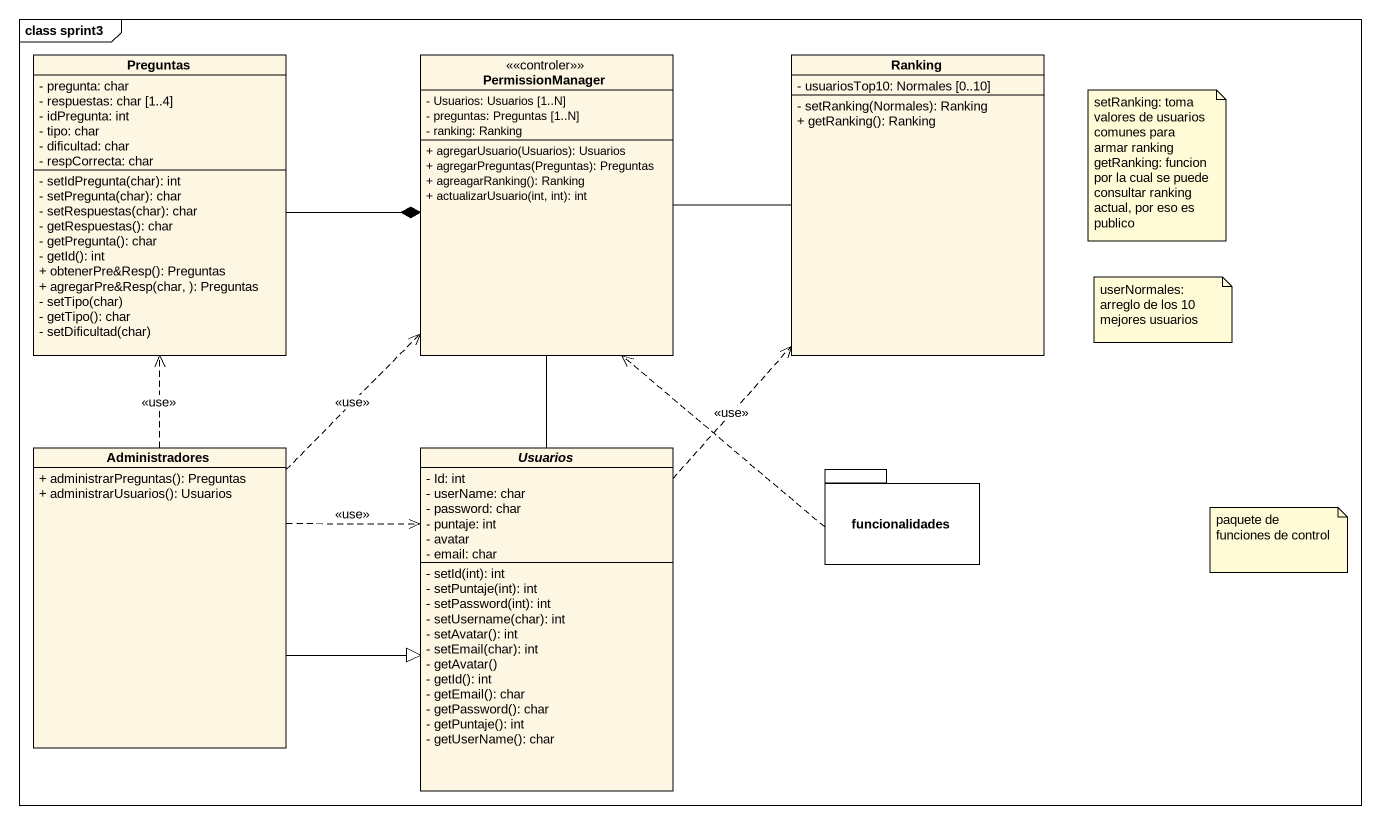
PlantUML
@startuml
mainframe class sprint3
hide circle
hide empty members
skinparam classAttributeIconSize 0
class Preguntas {
  - pregunta: char
  - respuestas: char [1..4]
  - idPregunta: int
  - tipo: char
  - dificultad: char
  - respCorrecta: char
  - setIdPregunta(char): int
  - setPregunta(char): char
  - setRespuestas(char): char
  - getRespuestas(): char
  - getPregunta(): char
  - getId(): int
  + obtenerPre&Resp(): Preguntas
  + agregarPre&Resp(char, ): Preguntas
  - setTipo(char)
  - getTipo(): char
  - setDificultad(char)
}
class PermissionManager <<controler>> {
  - Usuarios: Usuarios [1..N]
  - preguntas: Preguntas [1..N]
  - ranking: Ranking
  + agregarUsuario(Usuarios): Usuarios
  + agregarPreguntas(Preguntas): Preguntas
  + agreagarRanking(): Ranking
  + actualizarUsuario(int, int): int
}
class Ranking {
  - usuariosTop10: Normales [0..10]
  - setRanking(Normales): Ranking
  + getRanking(): Ranking
}
class Administradores {
  + administrarPreguntas(): Preguntas
  + administrarUsuarios(): Usuarios
}
abstract class Usuarios {
  - Id: int
  - userName: char
  - password: char
  - puntaje: int
  - avatar
  - email: char
  - setId(int): int
  - setPuntaje(int): int
  - setPassword(int): int
  - setUsername(char): int
  - setAvatar(): int
  - setEmail(char): int
  - getAvatar()
  - getId(): int
  - getEmail(): char
  - getPassword(): char
  - getPuntaje(): int
  - getUserName(): char
}
package funcionalidades {
}
Preguntas -right-* PermissionManager
Ranking -left- PermissionManager
Administradores .up.> Preguntas : <<use>>
Administradores .up.> PermissionManager : <<use>>
Administradores -right-|> Usuarios
Administradores .right.> Usuarios : <<use>>
Usuarios -up- PermissionManager
Usuarios .up.> Ranking : <<use>>
funcionalidades .up.> PermissionManager
note as N1
  setRanking: toma valores de usuarios comunes para armar ranking
  getRanking: funcion por la cual se puede consultar ranking actual, por eso es publico
end note
note as N2
  userNormales: arreglo de los 10 mejores usuarios
end note
note as N3
  paquete de funciones de control
end note
@enduml
